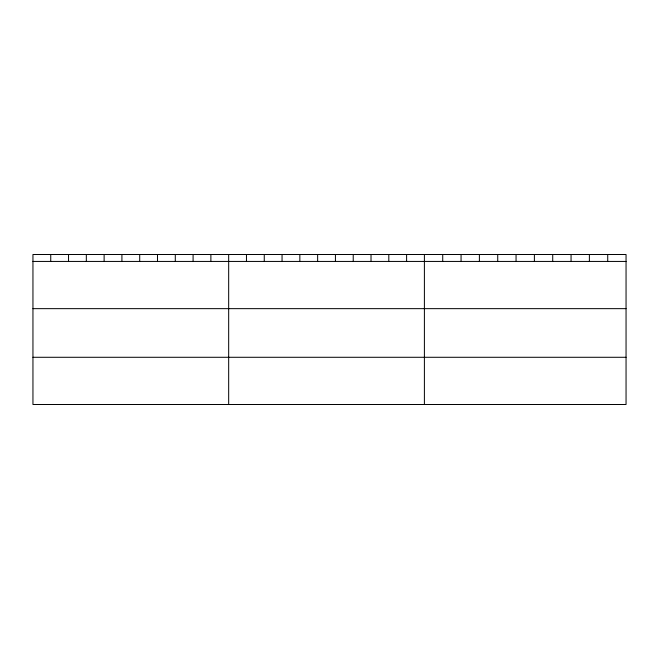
<?xml version="1.0" encoding="UTF-8"?>
<svg xmlns="http://www.w3.org/2000/svg" width="659" height="659" viewBox="0 0 659 659"><rect width="100%" height="100%" fill="white"/><g stroke="black" fill="none" stroke-linecap="round" stroke-linejoin="round"><path stroke-width="0.99" d="M626.05 261.434L626.05 404.494L32.95 404.494L32.95 254.506L626.05 254.506L626.05 261.434L32.95 261.434M32.95 308.651L626.05 308.651M32.95 357.285L626.05 357.285M607.722 254.506L607.722 261.434M589.385 254.506L589.385 261.434M571.056 254.506L571.056 261.434M552.72 254.506L552.72 261.434M534.391 254.506L534.391 261.434M516.055 254.506L516.055 261.434M497.726 254.506L497.726 261.434M479.39 254.506L479.39 261.434M461.061 254.506L461.061 261.434M442.724 254.506L442.724 261.434M424.396 254.506L424.396 404.494M406.603 254.506L406.603 261.434M388.81 254.506L388.81 261.434M371.017 254.506L371.017 261.434M353.224 254.506L353.224 261.434M335.431 254.506L335.431 261.434M317.638 254.506L317.638 261.434M299.845 254.506L299.845 261.434M282.052 254.506L282.052 261.434M264.259 254.506L264.259 261.434M246.466 254.506L246.466 261.434M228.673 254.506L228.673 404.494M210.88 254.506L210.88 261.434M193.087 254.506L193.087 261.434M175.294 254.506L175.294 261.434M157.501 254.506L157.501 261.434M139.708 254.506L139.708 261.434M121.915 254.506L121.915 261.434M104.122 254.506L104.122 261.434M86.329 254.506L86.329 261.434M68.536 254.506L68.536 261.434M50.743 254.506L50.743 261.434"/></g></svg>
